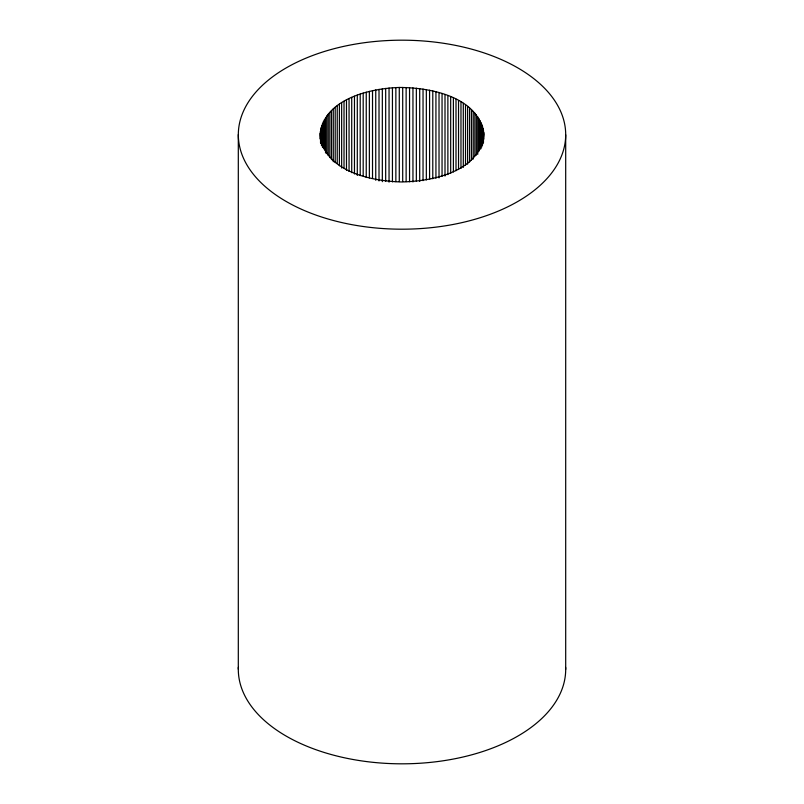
<?xml version="1.0" encoding="UTF-8"?>
<svg xmlns="http://www.w3.org/2000/svg" width="804" height="804" viewBox="0 0 804 804"><rect width="100%" height="100%" fill="white"/><g stroke="black" fill="none" stroke-linecap="round" stroke-linejoin="round"><path stroke-width="1.21" d="M320.193 133.293C322.605 171.011 370.724 181.212 401.296 181.945C432.15 181.463 480.239 171.785 483.837 134.107C478.571 96.55 430.562 87.566 399.276 87.465C368.584 88.43 319.379 100.148 320.163 139.032M565.694 134.791A163.694 94.51 0 0 1 319.992 216.477A163.694 94.51 0 0 1 320.314 52.793A163.694 94.51 0 0 1 565.694 134.791L565.694 669.42M483.727 132.127L483.837 139.122M483.465 130.158L483.465 142.7M483.325 140.037L483.325 142.539M483.073 128.188L483.073 143.253M482.531 126.238L482.531 145.062M481.847 124.298L481.847 146.881M481.023 122.379L481.023 148.73M480.058 120.479L480.058 149.343M478.953 118.6L478.953 151.232M477.727 116.751L477.727 154.398M476.35 114.942L476.35 155.102M474.852 113.163L474.852 155.825M473.234 111.414L473.234 159.102M471.486 109.716L471.486 159.916M469.606 108.058L469.606 162.016M467.616 106.45L467.616 164.177M465.516 104.882L465.516 165.121M463.295 103.374L463.295 167.383M460.973 101.917L460.973 168.438M458.541 100.52L458.541 169.543M456.009 99.183L456.009 170.719M453.386 97.907L453.386 171.955M450.682 96.701L450.682 173.252M447.878 95.555L447.878 174.619M445.004 94.48L445.004 176.056M442.049 93.475L442.049 176.307M439.024 92.55L439.024 177.885M435.929 91.686L435.929 178.277M432.783 90.902L432.783 178.749M429.577 90.199L429.577 179.302M426.331 89.576L426.331 179.925M423.035 89.023L423.035 180.639M419.708 88.551L419.708 181.423M416.341 88.169L416.341 181.031M412.954 87.857L412.954 181.985M409.548 87.636L409.548 181.764M406.131 87.495L406.131 181.624M402.703 87.435L402.703 181.563M399.276 87.465L399.276 181.583M395.859 87.566L395.859 181.694M392.442 87.757L392.442 181.885M389.046 88.028L389.046 182.156M385.679 88.39L385.679 181.252M382.332 88.822L382.332 181.684M379.016 89.334L379.016 180.95M375.749 89.927L375.749 180.287M372.523 90.601L372.523 178.458M369.358 91.355L369.358 177.945M366.242 92.179L366.242 177.523M363.187 93.083L363.187 175.915M360.202 94.058L360.202 175.634M357.298 95.103L357.298 175.423M354.463 96.219L354.463 174.026M351.72 97.405L351.72 172.699M349.057 98.651L349.057 171.443M346.484 99.967L346.484 170.247M344.022 101.334L344.022 167.855M341.65 102.771L341.65 168.026M339.388 104.259L339.388 165.745M337.238 105.796L337.238 163.524M335.198 107.384L335.198 162.609M333.278 109.022L333.278 161.735M331.479 110.711L331.479 159.654M329.801 112.439L329.801 157.614M328.243 114.198L328.243 155.614M326.826 116.007L326.826 153.654M325.54 117.836L325.54 152.971M324.384 119.695L324.384 149.815M323.359 121.585L323.359 147.946M322.484 123.504L322.484 147.343M321.741 125.434L321.741 145.514M321.469 143.142L321.469 145.655M321.138 127.384L321.138 142.439M320.675 129.343L320.675 143.152M320.535 139.223L320.535 142.991M320.364 131.313L320.364 138.841M238.306 134.58L238.306 669.209M565.664 667.441A163.694 94.51 0 0 1 401.819 763.82A163.694 94.51 0 0 1 238.346 667.23"/></g></svg>
